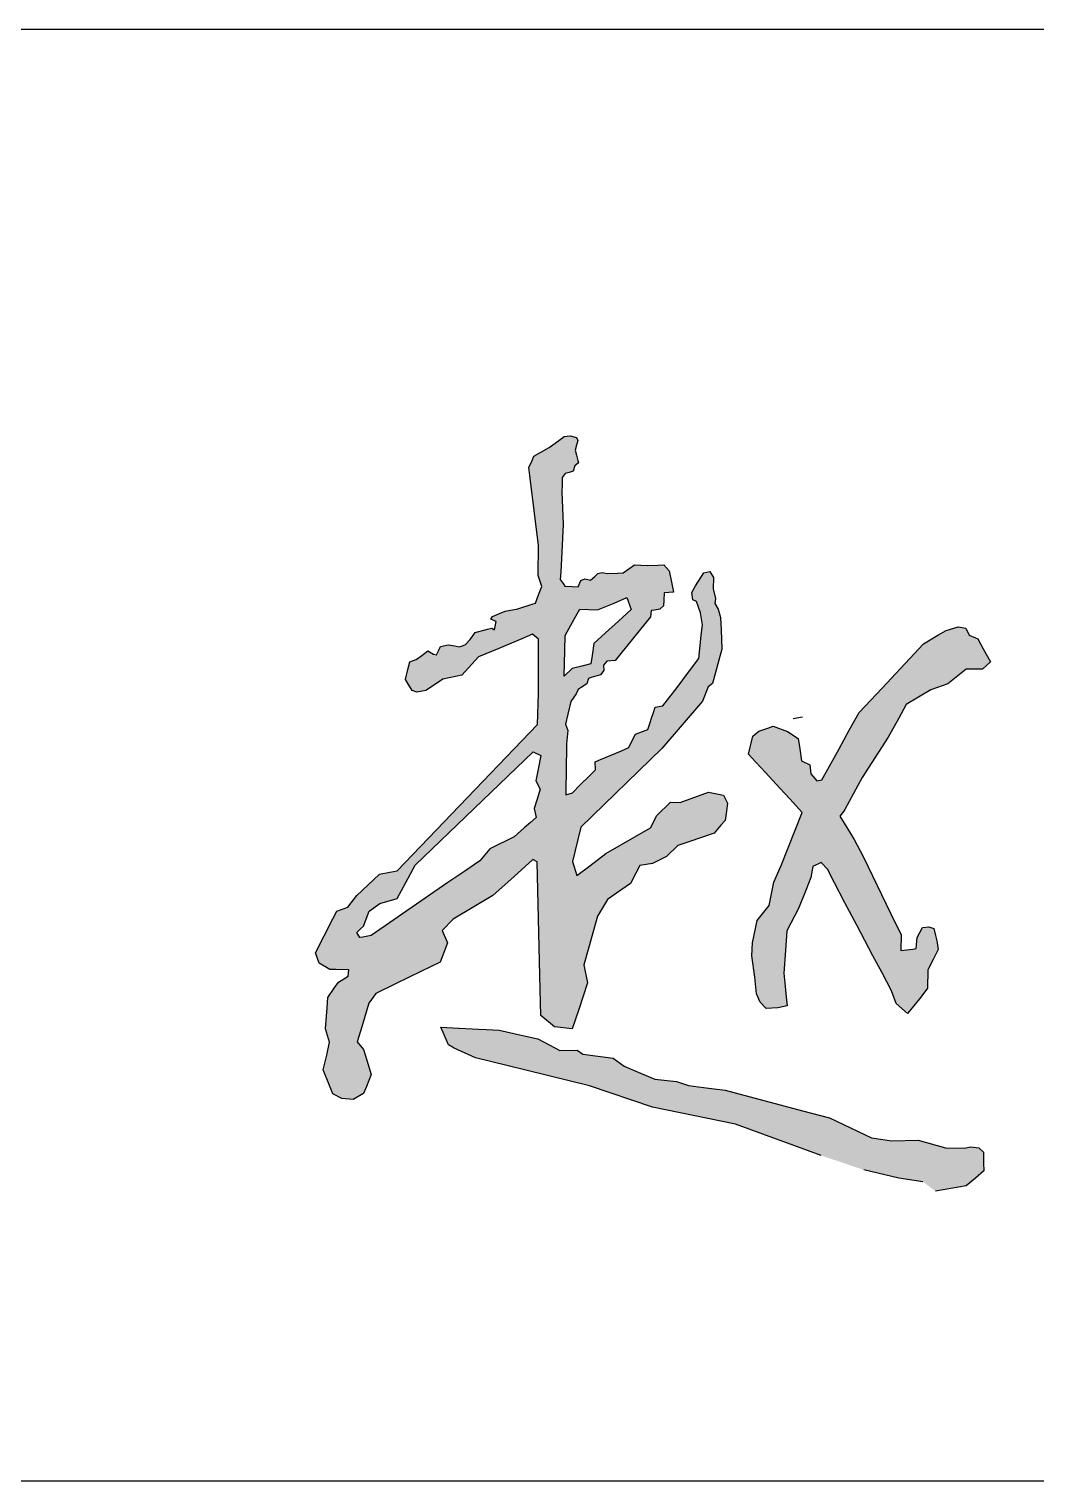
# Model space of a CAD drawing. Header units: inches. Extents: x -1293886 to -986005, y -15154 to 203628.
# Drawn here: x -1069915 to -1069360, y 76637 to 77437 of the extents above; entities that cross this region are included whole.
import ezdxf

# ---------------------------------------------------------------- set-up
doc = ezdxf.new("R2010")
doc.units = ezdxf.units.IN
doc.header["$LTSCALE"] = 100
doc.header["$MEASUREMENT"] = 0
doc.layers.get('0').update_dxf_attribs({"color": 252})
doc.layers.add('TK', color=142, linetype='Continuous')

# ---------------------------------------------------------------- blocks, each defined once
blk = doc.blocks.new('A$C05385F37')
at = {"layer": 'TK'}
for p, q in [((-8000, -29000), (-1000, -29000)), ((-8000, -29800), (-1000, -29800))]:
    blk.add_line(p, q, dxfattribs=at)

msp = doc.modelspace()

# ---------------------------------------------------------------- hatches: boundary and pattern name
h = msp.add_hatch(color=1)
h.dxf.hatch_style = 1
h.paths.add_polyline_path([(-1069226.81, 76839.87), (-1069227.05, 76844.43), (-1069222.34, 76847.89), (-1069216.79, 76848.58), (-1069214.85, 76847.34), (-1069214.98, 76841.52), (-1069215.15, 76834.61), (-1069213.87, 76827.24), (-1069212.71, 76820.52), (-1069213.46, 76813.93), (-1069214.15, 76807.83), (-1069216.37, 76805.34), (-1069217.76, 76810.6), (-1069220.81, 76814.76), (-1069223.75, 76818.76), (-1069224.69, 76825.3), (-1069225.88, 76833.47)], flags=16)
h.paths.add_polyline_path([(-1069263.95, 76867.6), (-1069266.94, 76870.9), (-1069260.65, 76879.71), (-1069254.2, 76885.05), (-1069248.85, 76886.62), (-1069245.23, 76880.81), (-1069243.03, 76871.69), (-1069246.02, 76868.38), (-1069252.62, 76865.55), (-1069259.08, 76864.3)], flags=16)
h.paths.add_polyline_path([(-1069159.59, 76975.39), (-1069155.55, 76983.18), (-1069147.51, 76994.66), (-1069143.61, 77007.74), (-1069135.57, 77017.61), (-1069127.53, 77039.41), (-1069120.21, 77059.28), (-1069121.1, 77067.41), (-1069122.21, 77077.51), (-1069123.18, 77086.25), (-1069118.81, 77093.34), (-1069112.15, 77097.48), (-1069101.81, 77095.64), (-1069096.76, 77091.51), (-1069093.32, 77085.54), (-1069095.38, 77076.59), (-1069099.75, 77072.69), (-1069098.6, 77065.8), (-1069102.27, 77055.48), (-1069105.36, 77046.79), (-1069108.7, 77036.66), (-1069144.94, 76959.42), (-1069153.21, 76957.1), (-1069156.47, 76958.52), (-1069160.01, 76960.05), (-1069160.73, 76965.04), (-1069161.17, 76968.08), (-1069161.59, 76970.99)])
h.paths.add_polyline_path([(-1069240.88, 76904.69), (-1069240.09, 76902.44), (-1069238.37, 76897.57), (-1069237.03, 76893.77), (-1069231.48, 76885.1), (-1069231.88, 76879.54), (-1069229.62, 76875.04), (-1069228.64, 76873.08), (-1069223.53, 76872.92), (-1069221.03, 76872.84), (-1069219.95, 76875.44), (-1069220.48, 76877.82), (-1069221.25, 76881.25), (-1069223.27, 76884.57), (-1069226.14, 76894.3), (-1069225.08, 76901.23), (-1069224.42, 76905.51), (-1069222.41, 76909.75), (-1069220.94, 76912.85), (-1069224.81, 76916.68), (-1069236.27, 76915.34), (-1069242.64, 76914.6), (-1069248.9, 76913.88), (-1069251.22, 76908.66), (-1069245.39, 76908.27), (-1069242.67, 76908.08)], flags=16)
h.paths.add_polyline_path([(-1069275.63, 77025.53), (-1069273.13, 77023.66), (-1069265.98, 77025.83), (-1069258.82, 77023.44), (-1069256.22, 77018.25), (-1069257.96, 77010.02), (-1069259.63, 77002.11), (-1069262.94, 76997.46), (-1069262.73, 76991.83), (-1069262.56, 76987.51), (-1069262.47, 76985.08), (-1069251.46, 76999.19), (-1069244.31, 77000.49), (-1069239.54, 77002.01), (-1069233.69, 77010.67), (-1069224.81, 77017.81), (-1069220.69, 77031.89), (-1069214.84, 77042.07), (-1069205.96, 77046.83), (-1069198.37, 77045.1), (-1069193.17, 77040.33), (-1069195.55, 77032.97), (-1069198.59, 77024.74), (-1069201.59, 77016.59), (-1069215.71, 76998.76), (-1069237.63, 76976.19), (-1069236.68, 76973.32), (-1069185.1, 76988.98), (-1069180.71, 76986.88), (-1069178.42, 76982.87), (-1069176.21, 76979), (-1069181.09, 76974.66), (-1069186.21, 76970.11), (-1069255.68, 76925.07), (-1069253.56, 76922.32), (-1069248.27, 76921.68), (-1069244.45, 76921.22), (-1069241.7, 76928.66), (-1069234.71, 76929.51), (-1069226.21, 76930.54), (-1069220.81, 76931.2), (-1069217.35, 76928.88), (-1069212.57, 76925.67), (-1069207.82, 76924.64), (-1069204.18, 76923.85), (-1069200.83, 76928.24), (-1069198.85, 76930.84), (-1069196.59, 76932.9), (-1069189.12, 76939.73), (-1069181.13, 76943.27), (-1069176.59, 76945.28), (-1069172.24, 76945.38), (-1069169.91, 76942), (-1069170.97, 76933.32), (-1069171.49, 76929.02), (-1069171.96, 76925.22), (-1069183.62, 76922.03), (-1069188.68, 76920.65), (-1069191.6, 76916.64), (-1069192.72, 76915.1), (-1069195.91, 76910.7), (-1069200.29, 76909.83), (-1069204.99, 76906.31), (-1069204.28, 76898.1), (-1069199.12, 76876.98), (-1069193.95, 76874.16), (-1069189.99, 76872), (-1069182.44, 76870.88), (-1069173.84, 76870.56), (-1069166.36, 76873.06), (-1069157.96, 76875.86), (-1069152.11, 76877.82), (-1069150.75, 76882.01), (-1069150.75, 76890.03), (-1069150.75, 76895.31), (-1069147.77, 76898.06), (-1069137.9, 76897.83), (-1069129.18, 76897.63), (-1069124.82, 76897.83), (-1069121.37, 76894.85), (-1069115.41, 76893.7), (-1069112.88, 76898.52), (-1069111.34, 76901.46), (-1069103.01, 76902.65), (-1069099.8, 76899.67), (-1069102.33, 76895.08), (-1069104.42, 76891.27), (-1069105.95, 76888.5), (-1069103.24, 76886.13), (-1069100.88, 76885.23), (-1069094.86, 76895.25), (-1069065.07, 76932.15), (-1069064.71, 76936.78), (-1069066.85, 76939.81), (-1069067.51, 76940.74), (-1069072.03, 76938.57), (-1069134.59, 76908.49), (-1069141.76, 76909.87), (-1069142.48, 76914.15), (-1069144.8, 76916.29), (-1069144.98, 76920.74), (-1069142.83, 76926.45), (-1069140.99, 76931.37), (-1069136.41, 76936.25), (-1069123.65, 76949.46), (-1069077.54, 76973.71), (-1069073.91, 76975.62), (-1069072.21, 76989.86), (-1069076.46, 76997.12), (-1069079.77, 77002.78), (-1069083.72, 77026.06), (-1069082.51, 77029.85), (-1069080.65, 77035.68), (-1069086.13, 77039.15), (-1069090.96, 77039.15), (-1069092.85, 77042.6), (-1069086.39, 77049.06), (-1069085.43, 77057.46), (-1069081.23, 77069.3), (-1069072.44, 77071.4), (-1069066.9, 77066.63), (-1069061.77, 77062.22), (-1069067.09, 77027.29), (-1069065.18, 77017.74), (-1069062.88, 77006.29), (-1069061.16, 76998.65), (-1069059.27, 76990.24), (-1069050.84, 76991.2), (-1069043.01, 76998.27), (-1069017.7, 77016.08), (-1069009.29, 77015.36), (-1069005.68, 77011.51), (-1069004.72, 77002.15), (-1069004.32, 76998.23), (-1069014.09, 76993.98), (-1069015.29, 76985.82), (-1069049.9, 76968.55), (-1069063.12, 76968.99), (-1069069.2, 76969.2), (-1069076.48, 76965.43), (-1069118.47, 76937.83), (-1069119.5, 76931.36), (-1069115.75, 76932.14), (-1069052.59, 76960.72), (-1069046.9, 76959.04), (-1069042.88, 76955.81), (-1069042.5, 76951.93), (-1069041.33, 76946.49), (-1069042.24, 76941.58), (-1069084.08, 76879.98), (-1069082.57, 76877.77), (-1069080.89, 76875.3), (-1069003.41, 76851.6), (-1068980, 76844.44), (-1068967.32, 76843.66), (-1068954.58, 76842.88), (-1068933.96, 76835.27), (-1068869.1, 76823.87), (-1068862.41, 76822.69), (-1068858.29, 76819.07), (-1068855.95, 76817), (-1068847.89, 76819.47), (-1068841.35, 76821.47), (-1068835.48, 76819.27), (-1068831.28, 76815.07), (-1068823.83, 76808.05), (-1068823.58, 76802.52), (-1068823.43, 76799.34), (-1068828.61, 76794.47), (-1068836.41, 76790.95), (-1068845.72, 76794.47), (-1068853.22, 76797.31), (-1068870.73, 76803.93), (-1068883.47, 76804.03), (-1068895.8, 76807.55), (-1068905.21, 76810.24), (-1068917.44, 76813.73), (-1068924.98, 76815.88), (-1068933.89, 76818.43), (-1068970.79, 76824.65), (-1068995.45, 76832.7), (-1069055.34, 76848.79), (-1069100.14, 76863.63), (-1069108.44, 76858.35), (-1069129.33, 76834.21), (-1069136.14, 76826.33), (-1069142.51, 76818.97), (-1069148.94, 76811.54), (-1069154.77, 76804.79), (-1069160.53, 76807.3), (-1069165.99, 76809.67), (-1069167.32, 76814.84), (-1069168.81, 76820.58), (-1069170.31, 76826.37), (-1069171.77, 76832.04), (-1069172.36, 76837.22), (-1069168.33, 76840.49), (-1069161.28, 76841.25), (-1069160.78, 76836.22), (-1069160.18, 76830.19), (-1069159.61, 76824.47), (-1069153.23, 76825.41), (-1069145.93, 76829.18), (-1069144.42, 76836.47), (-1069137.88, 76842.76), (-1069126.63, 76853.57), (-1069117.75, 76868.41), (-1069119.51, 76875.2), (-1069123.29, 76876.46), (-1069129.17, 76878.42), (-1069134.61, 76875.45), (-1069143.67, 76870.5), (-1069159.73, 76857.87), (-1069174.37, 76855.7), (-1069183.73, 76854.31), (-1069191.38, 76855.3), (-1069196.01, 76855.91), (-1069198.68, 76856.25), (-1069198.7, 76850.16), (-1069198.74, 76839.48), (-1069199.49, 76793.63), (-1069200.23, 76785.31), (-1069205.24, 76782.14), (-1069209.52, 76778.6), (-1069219.05, 76777.25), (-1069227.48, 76798.19), (-1069229.94, 76811.86), (-1069234.4, 76826.15), (-1069238.7, 76834.9), (-1069248.08, 76831.83), (-1069258.07, 76826.3), (-1069294.98, 76801.55), (-1069302.76, 76800.09), (-1069313.94, 76798), (-1069320.04, 76796.85), (-1069319.54, 76805.44), (-1069320.03, 76817.83), (-1069315.17, 76826.09), (-1069305.2, 76826.33), (-1069300.58, 76826.45), (-1069299.12, 76820.99), (-1069294.25, 76819.29), (-1069287.69, 76825.12), (-1069241.49, 76853.31), (-1069242.46, 76856.71), (-1069248.54, 76855.25), (-1069274.07, 76846.26), (-1069281.85, 76848.2), (-1069286.23, 76852.82), (-1069288.48, 76855.2), (-1069288.66, 76859.63), (-1069285.74, 76862.79), (-1069284.68, 76878.11), (-1069280.47, 76880.51), (-1069275.96, 76884.27), (-1069271.9, 76889.82), (-1069269.5, 76899.13), (-1069251.22, 76908.66), (-1069260.79, 76908.15), (-1069273.14, 76907.49), (-1069275.59, 76907.36), (-1069281.05, 76902.03), (-1069292.51, 76890.81), (-1069300.77, 76888.97), (-1069312.76, 76877.79), (-1069333.82, 76864.74), (-1069336.98, 76862.78), (-1069339.68, 76868.73), (-1069343.97, 76878.14), (-1069338.62, 76882.85), (-1069336.57, 76884.65), (-1069326.36, 76888.18), (-1069221.34, 76961.69), (-1069331.4, 76920.79), (-1069337.28, 76923.6), (-1069339.39, 76928.77), (-1069338.22, 76933.47), (-1069334.22, 76936.75), (-1069328.74, 76941.26), (-1069313.07, 76948.73), (-1069270.78, 76965.87), (-1069269.6, 76969.63), (-1069275.48, 76969.16), (-1069278.73, 76968.9), (-1069282.14, 76976.31), (-1069286.91, 76986.7), (-1069285.85, 77003.24), (-1069285.16, 77014), (-1069284.69, 77021.43), (-1069283.53, 77025.53)])
h.paths.add_polyline_path([(-1069321.06, 77055.85), (-1069313.99, 77062.56), (-1069294.41, 77070.7), (-1069276.09, 77073.49), (-1069261.98, 77077.58), (-1069230.82, 77077.56), (-1069209.2, 77081.12), (-1069197.81, 77082.99), (-1069185.54, 77077.56), (-1069185.03, 77071.2), (-1069187.83, 77063.83), (-1069190.18, 77057.65), (-1069211.74, 77056.21), (-1069223.49, 77055.42), (-1069235.9, 77057.99), (-1069247.86, 77056.21), (-1069263, 77053.95), (-1069280.26, 77047.84), (-1069302.55, 77045.28), (-1069315.01, 77046.55), (-1069318.32, 77051.63)])
h.paths.add_polyline_path([(-1069222.67, 77162.81), (-1069219.53, 77168.11), (-1069219.48, 77168.11), (-1069203.56, 77169.25), (-1069189.62, 77146.18), (-1069189.03, 77132.1), (-1069188.83, 77127.26), (-1069190.5, 77125.35), (-1069191.53, 77120.37), (-1069193.58, 77112.74), (-1069199.01, 77108.64), (-1069205.17, 77099.7), (-1069221.16, 77088.7), (-1069235.25, 77084.45), (-1069261.98, 77077.58), (-1069268.22, 77078.59), (-1069269.67, 77082.36), (-1069265.17, 77083.09), (-1069257.9, 77084.26), (-1069249.36, 77090.77), (-1069244.18, 77094.72), (-1069232.97, 77098.74), (-1069226.3, 77104.39), (-1069218.47, 77113.38), (-1069212.26, 77120.51), (-1069211.22, 77133.24), (-1069212.96, 77137.44), (-1069219.63, 77142.95), (-1069224.21, 77146.74), (-1069226.45, 77152.95), (-1069225.43, 77158.17)])
h.paths.add_polyline_path([(-1069687.96, 76887.16), (-1069681.35, 76886.8), (-1069667.31, 76886.12), (-1069662.75, 76885.9), (-1069655.9, 76885.56), (-1069643.65, 76882.8), (-1069634.53, 76880.74), (-1069627.84, 76877.26), (-1069622.33, 76874.38), (-1069612.86, 76874.54), (-1069609.68, 76872.3), (-1069592.93, 76870.06), (-1069586.97, 76865.65), (-1069577.95, 76861.86), (-1069570.03, 76858.54), (-1069558.07, 76857.29), (-1069551.53, 76855.07), (-1069543.29, 76854.02), (-1069537.37, 76853.27), (-1069531.34, 76852.5), (-1069498.93, 76843.89), (-1069488.67, 76841.17), (-1069473.81, 76837.22), (-1069450.71, 76826.17), (-1069439.47, 76824.64), (-1069425.02, 76824.9), (-1069409.81, 76820.68), (-1069399.58, 76820.55), (-1069395.88, 76821.32), (-1069391.53, 76820.68), (-1069388.97, 76818.25), (-1069388.85, 76812.38), (-1069388.75, 76807.93), (-1069393.32, 76804.07), (-1069398.44, 76799.75), (-1069415.43, 76796.79), (-1069422.34, 76802.03), (-1069435.63, 76804.07), (-1069454.93, 76808.54), (-1069478.32, 76816.46), (-1069525.54, 76833.75), (-1069571.41, 76843.15), (-1069606.04, 76854.84), (-1069651.68, 76866.07), (-1069668.86, 76870.3), (-1069680.65, 76875.6), (-1069683.79, 76877.53), (-1069686.71, 76884.27)])
h.paths.add_polyline_path([(-1069507.74, 77051.99), (-1069504.83, 77053.04), (-1069496.99, 77050.14), (-1069491, 77046.3), (-1069490.14, 77040.52), (-1069489.18, 77034.02), (-1069484.58, 77031.75), (-1069484.15, 77026.83), (-1069480.72, 77022.98), (-1069477.94, 77023.41), (-1069475.59, 77027.69), (-1069468.49, 77040.58), (-1069462.88, 77050.78), (-1069457.5, 77060.55), (-1069444.77, 77073.88), (-1069422, 77098.37), (-1069414.06, 77103.13), (-1069409.57, 77105.82), (-1069402.82, 77107.75), (-1069398.72, 77106.96), (-1069396.74, 77103.13), (-1069392.11, 77101.14), (-1069389.07, 77095.73), (-1069385.02, 77088.52), (-1069389.46, 77084.49), (-1069398.46, 77084.36), (-1069408.64, 77076.43), (-1069418.03, 77073), (-1069431.58, 77064.92), (-1069435.5, 77057.47), (-1069441.42, 77046.93), (-1069455.82, 77024.77), (-1069465.31, 77007.04), (-1069465.97, 77006.2), (-1069468.09, 77003.49), (-1069464.22, 76997.26), (-1069460.13, 76990.66), (-1069455.23, 76981.18), (-1069439.93, 76949.54), (-1069434.37, 76938.03), (-1069434.49, 76929.35), (-1069427.91, 76930.21), (-1069426.01, 76930.46), (-1069425.55, 76936.6), (-1069422.57, 76942.06), (-1069419.09, 76942.43), (-1069416.3, 76941.5), (-1069415.37, 76937.78), (-1069414.59, 76934.67), (-1069413.87, 76929.95), (-1069416.67, 76924.49), (-1069419.61, 76918.76), (-1069419.76, 76908.67), (-1069423.4, 76903.77), (-1069426.62, 76899.85), (-1069430.89, 76894.65), (-1069437.12, 76900.13), (-1069439.64, 76907.27), (-1069444.83, 76917.07), (-1069449.84, 76926.55), (-1069458.71, 76943.33), (-1069465.27, 76955.72), (-1069471.1, 76966.74), (-1069474.94, 76974.32), (-1069478.44, 76977.96), (-1069483.06, 76975.72), (-1069484.04, 76969.56), (-1069486.71, 76962.98), (-1069490.95, 76952.5), (-1069497.35, 76940.17), (-1069498.05, 76929.39), (-1069498.89, 76916.93), (-1069498.19, 76909.65), (-1069497.64, 76903.96), (-1069497.16, 76898.88), (-1069502.25, 76897.89), (-1069508.7, 76897.47), (-1069511.92, 76900.97), (-1069514.02, 76905.59), (-1069514.86, 76914.69), (-1069516.68, 76926.45), (-1069516.26, 76933.73), (-1069513.6, 76945.9), (-1069507.02, 76954.3), (-1069504.49, 76967.04), (-1069500.43, 76976.28), (-1069488.78, 77005.4), (-1069495.69, 77012.9), (-1069501.13, 77018.8), (-1069509.07, 77027.42), (-1069514.51, 77033.32), (-1069518.47, 77037.62), (-1069516.04, 77047.45), (-1069512.68, 77050.22)])
h.paths.add_polyline_path([(-1069732.32, 76941.44), (-1069730.6, 76942.8), (-1069727.53, 76951.17), (-1069721.61, 76955.25), (-1069712, 76958.11), (-1069707.3, 76966.9), (-1069702.21, 76976.41), (-1069637.17, 77038.93), (-1069632.8, 77036.87), (-1069634.34, 77029.42), (-1069635.68, 77022.97), (-1069633.31, 77018.38), (-1069635.11, 77012.21), (-1069636.47, 77007.58), (-1069635.43, 77002.76), (-1069638.59, 76999.99), (-1069642.05, 76996.94), (-1069647.54, 76992.11), (-1069660.94, 76985.47), (-1069666.42, 76978.84), (-1069674.8, 76973.19), (-1069684.2, 76966.84), (-1069726.33, 76937.61), (-1069730.94, 76936.84), (-1069732.63, 76936.56), (-1069734.31, 76939.3)], flags=16)
h.paths.add_polyline_path([(-1069615.62, 77084.81), (-1069619.95, 77080.51), (-1069619.66, 77094.66), (-1069619.49, 77102.97), (-1069614.35, 77112.34), (-1069611.48, 77117.58), (-1069601.67, 77117.05), (-1069592.53, 77120.89), (-1069585.48, 77123.84), (-1069583.09, 77117.35), (-1069590.17, 77110.86), (-1069597.17, 77104.45), (-1069603.62, 77098.54), (-1069604.62, 77092), (-1069605.34, 77087.29), (-1069610.22, 77086.11)], flags=16)
h.paths.add_polyline_path([(-1069637.71, 77199.39), (-1069636.7, 77201.82), (-1069628.35, 77206.59), (-1069623.03, 77210.4), (-1069620, 77212.58), (-1069616.77, 77213.07), (-1069613.28, 77212.04), (-1069612.46, 77210.4), (-1069613.18, 77207.94), (-1069613.99, 77205.14), (-1069613.28, 77202.4), (-1069612.49, 77199.36), (-1069612.14, 77198.04), (-1069614.1, 77196.55), (-1069615.13, 77193.47), (-1069617.28, 77192.86), (-1069619.47, 77192.24), (-1069621.18, 77189.99), (-1069621.08, 77185.88), (-1069621.39, 77182.09), (-1069620.6, 77164.1), (-1069621.56, 77145.15), (-1069621.92, 77138.12), (-1069622.14, 77133.87), (-1069620.66, 77131.58), (-1069619.7, 77130.11), (-1069615.68, 77129.96), (-1069612.36, 77129.83), (-1069610.88, 77133.3), (-1069608.71, 77134.21), (-1069605.45, 77133.39), (-1069603.19, 77135.47), (-1069601.45, 77137.07), (-1069599.12, 77137.73), (-1069596.31, 77137.1), (-1069590.7, 77137.37), (-1069587.49, 77137.53), (-1069581.29, 77141.89), (-1069574.23, 77141.53), (-1069568.43, 77141.8), (-1069565.08, 77141.96), (-1069562.23, 77138.62), (-1069560.95, 77132.33), (-1069559.83, 77126.86), (-1069564.97, 77126.49), (-1069565.18, 77122.41), (-1069565.34, 77119.33), (-1069567.36, 77117.49), (-1069570.31, 77117), (-1069572.07, 77116.71), (-1069572.42, 77113.27), (-1069591.93, 77089.13), (-1069596.45, 77088.83), (-1069598.35, 77086.67), (-1069598.18, 77083.73), (-1069599.99, 77081.31), (-1069605.1, 77079.76), (-1069606.63, 77079.29), (-1069607.52, 77076.39), (-1069610.72, 77074.31), (-1069612.35, 77073.26), (-1069613.4, 77070.86), (-1069616.35, 77066.66), (-1069617.94, 77059.71), (-1069619.2, 77054.19), (-1069618.06, 77050.7), (-1069618.42, 77047.04), (-1069618.79, 77043.36), (-1069618.94, 77027.84), (-1069619.03, 77018.79), (-1069619.06, 77015.27), (-1069615.41, 77016.35), (-1069611.12, 77020.64), (-1069606.13, 77025.62), (-1069602.84, 77028.91), (-1069602.99, 77033.36), (-1069600.08, 77034.58), (-1069596.84, 77035.95), (-1069588.37, 77039.51), (-1069584.33, 77041.21), (-1069582.29, 77045.47), (-1069580.75, 77048.67), (-1069576.92, 77050.06), (-1069573.84, 77051.19), (-1069572.62, 77054.97), (-1069571.85, 77057.37), (-1069570.83, 77060.56), (-1069569.87, 77063.54), (-1069565.57, 77064.32), (-1069561.73, 77069.22), (-1069558.33, 77073.58), (-1069550.38, 77084.22), (-1069545.89, 77090.23), (-1069545.11, 77097.42), (-1069544.5, 77103.1), (-1069543.88, 77108.85), (-1069544.86, 77115.53), (-1069547.1, 77121.79), (-1069549.09, 77122.62), (-1069549.75, 77126.74), (-1069547.68, 77130.29), (-1069543.06, 77137.48), (-1069539.75, 77138.3), (-1069537.69, 77135), (-1069537.85, 77128.64), (-1069536.7, 77123.44), (-1069537.03, 77120.55), (-1069535.13, 77117.58), (-1069533.8, 77112.96), (-1069533.56, 77106.19), (-1069533.16, 77095.38), (-1069538.26, 77076.61), (-1069540.71, 77074.75), (-1069543.74, 77066.72), (-1069566.12, 77040.78), (-1069610.89, 76997.45), (-1069612.53, 76990.65), (-1069615.48, 76978.43), (-1069613, 76970.74), (-1069605.97, 76976.13), (-1069597.15, 76982.88), (-1069581.12, 76992.06), (-1069572.49, 76997), (-1069568.93, 77003.77), (-1069561.39, 77011.16), (-1069556.09, 77011.05), (-1069540.54, 77016.69), (-1069532.14, 77015.08), (-1069530.06, 77010.59), (-1069530.64, 77006.21), (-1069531.33, 77000.99), (-1069533.63, 76998.39), (-1069537.43, 76994.1), (-1069551.34, 76989.35), (-1069557.34, 76987.3), (-1069563.6, 76981.18), (-1069571.36, 76977.31), (-1069578.31, 76976.28), (-1069580.56, 76972), (-1069583.56, 76966.28), (-1069591.18, 76960.97), (-1069596.16, 76957.5), (-1069601.6, 76948.31), (-1069606.44, 76931.19), (-1069609.15, 76921.59), (-1069607.09, 76911.59), (-1069612, 76896.89), (-1069615.56, 76886.21), (-1069625.4, 76887.42), (-1069632.92, 76893.62), (-1069633.24, 76907.99), (-1069634.84, 76978.2), (-1069637.33, 76979.59), (-1069647.61, 76970.28), (-1069659.33, 76959.66), (-1069681.17, 76946.69), (-1069687.27, 76940.4), (-1069684.33, 76933.61), (-1069688.4, 76922.98), (-1069699.05, 76917.77), (-1069712.53, 76911.18), (-1069723.81, 76905.66), (-1069727.59, 76900.34), (-1069731.56, 76887.32), (-1069734.09, 76879.04), (-1069730.58, 76874.89), (-1069728.8, 76868.97), (-1069726.43, 76861.08), (-1069729, 76854.57), (-1069730.54, 76850.64), (-1069736.3, 76847.27), (-1069742.62, 76847.86), (-1069747.56, 76850.42), (-1069749.73, 76855.95), (-1069752.77, 76863.69), (-1069750.91, 76871.73), (-1069749.27, 76878.83), (-1069751.5, 76886.33), (-1069750.71, 76897.77), (-1069750.31, 76903.57), (-1069746.77, 76908.62), (-1069744.43, 76911.94), (-1069739.07, 76915.33), (-1069738.67, 76918.68), (-1069745.78, 76918.88), (-1069749.18, 76918.97), (-1069755.06, 76922.43), (-1069757.03, 76928.15), (-1069747.56, 76946.89), (-1069745.4, 76951.15), (-1069739.26, 76953.21), (-1069734.33, 76959.72), (-1069725.05, 76968.4), (-1069721.75, 76971.49), (-1069716.17, 76972.54), (-1069712.15, 76973.3), (-1069634.81, 77054), (-1069634.18, 77071.16), (-1069634.13, 77089.81), (-1069634.11, 77100.92), (-1069637.53, 77103.69), (-1069643.39, 77101.22), (-1069656.05, 77095.9), (-1069667.21, 77091.2), (-1069676.43, 77081.17), (-1069686.96, 77078.84), (-1069690.36, 77076.61), (-1069696.23, 77072.76), (-1069701.31, 77071.72), (-1069703.76, 77072.68), (-1069705.25, 77075.12), (-1069707.43, 77078.72), (-1069706.1, 77084.26), (-1069705.07, 77088.51), (-1069701.52, 77089.68), (-1069698.55, 77091.91), (-1069695.16, 77094.45), (-1069691.96, 77092.76), (-1069690.36, 77092.34), (-1069689.3, 77094.46), (-1069688.11, 77096.84), (-1069683.88, 77097.86), (-1069680.37, 77097.22), (-1069677.88, 77096.77), (-1069676.01, 77097.22), (-1069674.31, 77097.97), (-1069671.86, 77100.73), (-1069670.37, 77102.75), (-1069669.03, 77104.57), (-1069662.19, 77106.47), (-1069659.93, 77107.09), (-1069658.47, 77106.04), (-1069657.51, 77110.72), (-1069660.38, 77111.99), (-1069659.53, 77113.37), (-1069655.7, 77115.07), (-1069652.59, 77116.45), (-1069645.49, 77117.62), (-1069637.1, 77120.39), (-1069635.75, 77120.83), (-1069634.1, 77125.39), (-1069632.42, 77130.01), (-1069634.27, 77135.98), (-1069634.1, 77152.62), (-1069638.89, 77191.09), (-1069639.44, 77195.48)])
edge = h.paths.add_edge_path(flags=17)
edge.add_line((-1069681.35, 76886.8), (-1069678.17, 76886.65))

# ---------------------------------------------------------------- linework, layer by layer
at = {"color": 1}
for p, q in [((-1069628.35, 77206.59), (-1069623.03, 77210.4)), ((-1069623.03, 77210.4), (-1069620, 77212.58)), ((-1069620, 77212.58), (-1069616.77, 77213.07)), ((-1069616.77, 77213.07), (-1069613.28, 77212.04)), ((-1069613.28, 77212.04), (-1069612.46, 77210.4)), ((-1069612.46, 77210.4), (-1069613.18, 77207.94)), ((-1069637.71, 77199.39), (-1069636.7, 77201.82)), ((-1069636.7, 77201.82), (-1069628.35, 77206.59)), ((-1069613.18, 77207.94), (-1069613.99, 77205.14)), ((-1069613.99, 77205.14), (-1069613.28, 77202.4)), ((-1069613.28, 77202.4), (-1069612.49, 77199.36)), ((-1069639.44, 77195.48), (-1069637.71, 77199.39)), ((-1069638.89, 77191.09), (-1069639.44, 77195.48)), ((-1069619.47, 77192.24), (-1069621.18, 77189.99)), ((-1069617.28, 77192.86), (-1069619.47, 77192.24)), ((-1069615.13, 77193.47), (-1069617.28, 77192.86)), ((-1069614.1, 77196.55), (-1069615.13, 77193.47)), ((-1069612.14, 77198.04), (-1069614.1, 77196.55)), ((-1069612.49, 77199.36), (-1069612.14, 77198.04)), ((-1069634.1, 77152.62), (-1069638.89, 77191.09)), ((-1069621.08, 77185.88), (-1069621.39, 77182.09)), ((-1069621.18, 77189.99), (-1069621.08, 77185.88)), ((-1069621.39, 77182.09), (-1069620.6, 77164.1)), ((-1069620.6, 77164.1), (-1069621.56, 77145.15)), ((-1069634.27, 77135.98), (-1069634.1, 77152.62)), ((-1069621.56, 77145.15), (-1069621.92, 77138.12)), ((-1069621.92, 77138.12), (-1069622.14, 77133.87)), ((-1069603.19, 77135.47), (-1069601.45, 77137.07)), ((-1069601.45, 77137.07), (-1069599.12, 77137.73)), ((-1069599.12, 77137.73), (-1069596.31, 77137.1)), ((-1069596.31, 77137.1), (-1069590.7, 77137.37)), ((-1069590.7, 77137.37), (-1069587.49, 77137.53)), ((-1069587.49, 77137.53), (-1069581.29, 77141.89)), ((-1069581.29, 77141.89), (-1069574.23, 77141.53)), ((-1069574.23, 77141.53), (-1069568.43, 77141.8)), ((-1069568.43, 77141.8), (-1069565.08, 77141.96)), ((-1069565.08, 77141.96), (-1069562.23, 77138.62)), ((-1069562.23, 77138.62), (-1069560.95, 77132.33)), ((-1069547.68, 77130.29), (-1069543.06, 77137.48)), ((-1069543.06, 77137.48), (-1069539.75, 77138.3)), ((-1069539.75, 77138.3), (-1069537.69, 77135)), ((-1069632.42, 77130.01), (-1069634.27, 77135.98)), ((-1069634.1, 77125.39), (-1069632.42, 77130.01)), ((-1069622.14, 77133.87), (-1069620.66, 77131.58)), ((-1069620.66, 77131.58), (-1069619.7, 77130.11)), ((-1069619.7, 77130.11), (-1069615.68, 77129.96)), ((-1069615.68, 77129.96), (-1069612.36, 77129.83)), ((-1069612.36, 77129.83), (-1069610.88, 77133.3)), ((-1069610.88, 77133.3), (-1069608.71, 77134.21)), ((-1069608.71, 77134.21), (-1069605.45, 77133.39)), ((-1069605.45, 77133.39), (-1069603.19, 77135.47)), ((-1069560.95, 77132.33), (-1069559.83, 77126.86)), ((-1069549.75, 77126.74), (-1069547.68, 77130.29)), ((-1069537.69, 77135), (-1069537.85, 77128.64)), ((-1069537.85, 77128.64), (-1069536.7, 77123.44)), ((-1069645.49, 77117.62), (-1069637.1, 77120.39)), ((-1069637.1, 77120.39), (-1069635.75, 77120.83)), ((-1069635.75, 77120.83), (-1069634.1, 77125.39)), ((-1069601.67, 77117.05), (-1069592.53, 77120.89)), ((-1069592.53, 77120.89), (-1069585.48, 77123.84)), ((-1069585.48, 77123.84), (-1069583.09, 77117.35)), ((-1069565.18, 77122.41), (-1069565.34, 77119.33)), ((-1069564.97, 77126.49), (-1069565.18, 77122.41)), ((-1069559.83, 77126.86), (-1069564.97, 77126.49)), ((-1069549.09, 77122.62), (-1069549.75, 77126.74)), ((-1069547.1, 77121.79), (-1069549.09, 77122.62)), ((-1069544.86, 77115.53), (-1069547.1, 77121.79)), ((-1069536.7, 77123.44), (-1069537.03, 77120.55)), ((-1069537.03, 77120.55), (-1069535.13, 77117.58)), ((-1069660.38, 77111.99), (-1069659.53, 77113.37)), ((-1069659.53, 77113.37), (-1069655.7, 77115.07)), ((-1069655.7, 77115.07), (-1069652.59, 77116.45)), ((-1069652.59, 77116.45), (-1069645.49, 77117.62)), ((-1069619.49, 77102.97), (-1069614.35, 77112.34)), ((-1069614.35, 77112.34), (-1069611.48, 77117.58)), ((-1069611.48, 77117.58), (-1069601.67, 77117.05)), ((-1069572.42, 77113.27), (-1069591.93, 77089.13)), ((-1069583.09, 77117.35), (-1069590.17, 77110.86)), ((-1069572.07, 77116.71), (-1069572.42, 77113.27)), ((-1069570.31, 77117), (-1069572.07, 77116.71)), ((-1069567.36, 77117.49), (-1069570.31, 77117)), ((-1069565.34, 77119.33), (-1069567.36, 77117.49)), ((-1069543.88, 77108.85), (-1069544.86, 77115.53)), ((-1069535.13, 77117.58), (-1069533.8, 77112.96)), ((-1069533.8, 77112.96), (-1069533.56, 77106.19)), ((-1069670.37, 77102.75), (-1069669.03, 77104.57)), ((-1069669.03, 77104.57), (-1069662.19, 77106.47)), ((-1069662.19, 77106.47), (-1069659.93, 77107.09)), ((-1069657.51, 77110.72), (-1069660.38, 77111.99)), ((-1069659.93, 77107.09), (-1069658.47, 77106.04)), ((-1069658.47, 77106.04), (-1069657.51, 77110.72)), ((-1069658.47, 77106.04), (-1069658.47, 77106.04)), ((-1069597.17, 77104.45), (-1069603.62, 77098.54)), ((-1069590.17, 77110.86), (-1069597.17, 77104.45)), ((-1069544.5, 77103.1), (-1069543.88, 77108.85)), ((-1069533.56, 77106.19), (-1069533.16, 77095.38)), ((-1069414.06, 77103.13), (-1069409.57, 77105.82)), ((-1069409.57, 77105.82), (-1069402.82, 77107.75)), ((-1069402.82, 77107.75), (-1069398.72, 77106.96)), ((-1069398.72, 77106.96), (-1069396.74, 77103.13)), ((-1069689.3, 77094.46), (-1069688.11, 77096.84)), ((-1069688.11, 77096.84), (-1069683.88, 77097.86)), ((-1069683.88, 77097.86), (-1069680.37, 77097.22)), ((-1069680.37, 77097.22), (-1069677.88, 77096.77)), ((-1069677.88, 77096.77), (-1069676.01, 77097.22)), ((-1069676.01, 77097.22), (-1069674.31, 77097.97)), ((-1069674.31, 77097.97), (-1069671.86, 77100.73)), ((-1069674.31, 77097.97), (-1069674.31, 77097.97)), ((-1069671.86, 77100.73), (-1069670.37, 77102.75)), ((-1069643.39, 77101.22), (-1069656.05, 77095.9)), ((-1069637.53, 77103.69), (-1069643.39, 77101.22)), ((-1069634.11, 77100.92), (-1069637.53, 77103.69)), ((-1069634.13, 77089.81), (-1069634.11, 77100.92)), ((-1069619.66, 77094.66), (-1069619.49, 77102.97)), ((-1069603.62, 77098.54), (-1069604.62, 77092)), ((-1069545.89, 77090.23), (-1069545.11, 77097.42)), ((-1069545.11, 77097.42), (-1069544.5, 77103.1)), ((-1069444.77, 77073.88), (-1069422, 77098.37)), ((-1069422, 77098.37), (-1069414.06, 77103.13)), ((-1069396.74, 77103.13), (-1069392.11, 77101.14)), ((-1069392.11, 77101.14), (-1069389.07, 77095.73)), ((-1069706.1, 77084.26), (-1069705.07, 77088.51)), ((-1069705.07, 77088.51), (-1069701.52, 77089.68)), ((-1069701.52, 77089.68), (-1069698.55, 77091.91)), ((-1069698.55, 77091.91), (-1069695.16, 77094.45)), ((-1069695.16, 77094.45), (-1069691.96, 77092.76)), ((-1069691.96, 77092.76), (-1069690.36, 77092.34)), ((-1069690.36, 77092.34), (-1069689.3, 77094.46)), ((-1069667.21, 77091.2), (-1069676.43, 77081.17)), ((-1069656.05, 77095.9), (-1069667.21, 77091.2)), ((-1069634.18, 77071.16), (-1069634.13, 77089.81)), ((-1069619.95, 77080.51), (-1069619.66, 77094.66)), ((-1069604.62, 77092), (-1069605.34, 77087.29)), ((-1069596.45, 77088.83), (-1069598.35, 77086.67)), ((-1069591.93, 77089.13), (-1069596.45, 77088.83)), ((-1069550.38, 77084.22), (-1069545.89, 77090.23)), ((-1069533.16, 77095.38), (-1069538.26, 77076.61)), ((-1069385.02, 77088.52), (-1069389.46, 77084.49)), ((-1069389.07, 77095.73), (-1069385.02, 77088.52)), ((-1069707.43, 77078.72), (-1069706.1, 77084.26)), ((-1069676.43, 77081.17), (-1069686.96, 77078.84)), ((-1069615.62, 77084.81), (-1069619.95, 77080.51)), ((-1069610.22, 77086.11), (-1069615.62, 77084.81)), ((-1069605.34, 77087.29), (-1069610.22, 77086.11)), ((-1069599.99, 77081.31), (-1069605.1, 77079.76)), ((-1069598.18, 77083.73), (-1069599.99, 77081.31)), ((-1069598.35, 77086.67), (-1069598.18, 77083.73)), ((-1069558.33, 77073.58), (-1069550.38, 77084.22)), ((-1069398.46, 77084.36), (-1069408.64, 77076.43)), ((-1069389.46, 77084.49), (-1069398.46, 77084.36)), ((-1069705.25, 77075.12), (-1069707.43, 77078.72)), ((-1069703.76, 77072.68), (-1069705.25, 77075.12)), ((-1069701.31, 77071.72), (-1069703.76, 77072.68)), ((-1069696.23, 77072.76), (-1069701.31, 77071.72)), ((-1069690.36, 77076.61), (-1069696.23, 77072.76)), ((-1069686.96, 77078.84), (-1069690.36, 77076.61)), ((-1069612.35, 77073.26), (-1069613.4, 77070.86)), ((-1069610.72, 77074.31), (-1069612.35, 77073.26)), ((-1069607.52, 77076.39), (-1069610.72, 77074.31)), ((-1069606.63, 77079.29), (-1069607.52, 77076.39)), ((-1069605.1, 77079.76), (-1069606.63, 77079.29)), ((-1069561.73, 77069.22), (-1069558.33, 77073.58)), ((-1069540.71, 77074.75), (-1069543.74, 77066.72)), ((-1069538.26, 77076.61), (-1069540.71, 77074.75)), ((-1069457.5, 77060.55), (-1069444.77, 77073.88)), ((-1069418.03, 77073), (-1069431.58, 77064.92)), ((-1069408.64, 77076.43), (-1069418.03, 77073)), ((-1069634.81, 77054), (-1069634.18, 77071.16)), ((-1069616.35, 77066.66), (-1069617.94, 77059.71)), ((-1069613.4, 77070.86), (-1069616.35, 77066.66)), ((-1069569.87, 77063.54), (-1069565.57, 77064.32)), ((-1069543.74, 77066.72), (-1069566.12, 77040.78)), ((-1069565.57, 77064.32), (-1069561.73, 77069.22)), ((-1069431.58, 77064.92), (-1069435.5, 77057.47)), ((-1069617.94, 77059.71), (-1069619.2, 77054.19)), ((-1069572.62, 77054.97), (-1069571.85, 77057.37)), ((-1069571.85, 77057.37), (-1069570.83, 77060.56)), ((-1069570.83, 77060.56), (-1069569.87, 77063.54)), ((-1069488.73, 77057.99), (-1069493.82, 77057)), ((-1069462.88, 77050.78), (-1069457.5, 77060.55)), ((-1069435.5, 77057.47), (-1069441.42, 77046.93)), ((-1069712.15, 76973.3), (-1069634.81, 77054)), ((-1069619.2, 77054.19), (-1069618.06, 77050.7)), ((-1069618.06, 77050.7), (-1069618.42, 77047.04)), ((-1069582.29, 77045.47), (-1069580.75, 77048.67)), ((-1069580.75, 77048.67), (-1069576.92, 77050.06)), ((-1069576.92, 77050.06), (-1069573.84, 77051.19)), ((-1069573.84, 77051.19), (-1069572.62, 77054.97)), ((-1069516.04, 77047.45), (-1069512.68, 77050.22)), ((-1069512.68, 77050.22), (-1069507.74, 77051.99)), ((-1069507.74, 77051.99), (-1069504.83, 77053.04)), ((-1069504.83, 77053.04), (-1069504.83, 77053.04)), ((-1069504.83, 77053.04), (-1069496.99, 77050.14)), ((-1069496.99, 77050.14), (-1069491, 77046.3)), ((-1069468.49, 77040.58), (-1069462.88, 77050.78)), ((-1069618.79, 77043.36), (-1069618.94, 77027.84)), ((-1069618.42, 77047.04), (-1069618.79, 77043.36)), ((-1069566.12, 77040.78), (-1069610.89, 76997.45)), ((-1069588.37, 77039.51), (-1069584.33, 77041.21)), ((-1069584.33, 77041.21), (-1069582.29, 77045.47)), ((-1069518.47, 77037.62), (-1069516.04, 77047.45)), ((-1069491, 77046.3), (-1069490.14, 77040.52)), ((-1069490.14, 77040.52), (-1069489.18, 77034.02)), ((-1069475.59, 77027.69), (-1069468.49, 77040.58)), ((-1069441.42, 77046.93), (-1069455.82, 77024.77)), ((-1069702.21, 76976.41), (-1069637.17, 77038.93)), ((-1069637.17, 77038.93), (-1069632.8, 77036.87)), ((-1069632.8, 77036.87), (-1069634.34, 77029.42)), ((-1069602.99, 77033.36), (-1069600.08, 77034.58)), ((-1069602.84, 77028.91), (-1069602.99, 77033.36)), ((-1069600.08, 77034.58), (-1069596.84, 77035.95)), ((-1069596.84, 77035.95), (-1069588.37, 77039.51)), ((-1069514.51, 77033.32), (-1069518.47, 77037.62)), ((-1069509.07, 77027.42), (-1069514.51, 77033.32)), ((-1069489.18, 77034.02), (-1069484.58, 77031.75)), ((-1069634.34, 77029.42), (-1069635.68, 77022.97)), ((-1069618.94, 77027.84), (-1069619.03, 77018.79)), ((-1069611.12, 77020.64), (-1069606.13, 77025.62)), ((-1069606.13, 77025.62), (-1069602.84, 77028.91)), ((-1069501.13, 77018.8), (-1069509.07, 77027.42)), ((-1069484.58, 77031.75), (-1069484.15, 77026.83)), ((-1069484.15, 77026.83), (-1069480.72, 77022.98)), ((-1069477.94, 77023.41), (-1069475.59, 77027.69)), ((-1069455.82, 77024.77), (-1069465.31, 77007.04)), ((-1069635.68, 77022.97), (-1069633.31, 77018.38)), ((-1069633.31, 77018.38), (-1069635.11, 77012.21)), ((-1069619.03, 77018.79), (-1069619.06, 77015.27)), ((-1069619.06, 77015.27), (-1069615.41, 77016.35)), ((-1069615.41, 77016.35), (-1069611.12, 77020.64)), ((-1069556.09, 77011.05), (-1069540.54, 77016.69)), ((-1069540.54, 77016.69), (-1069532.14, 77015.08)), ((-1069495.69, 77012.9), (-1069501.13, 77018.8)), ((-1069480.72, 77022.98), (-1069477.94, 77023.41)), ((-1069635.11, 77012.21), (-1069636.47, 77007.58)), ((-1069568.93, 77003.77), (-1069561.39, 77011.16)), ((-1069561.39, 77011.16), (-1069556.09, 77011.05)), ((-1069532.14, 77015.08), (-1069530.06, 77010.59)), ((-1069530.06, 77010.59), (-1069530.64, 77006.21)), ((-1069488.78, 77005.4), (-1069495.69, 77012.9)), ((-1069635.43, 77002.76), (-1069638.59, 76999.99)), ((-1069636.47, 77007.58), (-1069635.43, 77002.76)), ((-1069572.49, 76997), (-1069568.93, 77003.77)), ((-1069568.93, 77003.77), (-1069568.93, 77003.77)), ((-1069531.33, 77000.99), (-1069533.63, 76998.39)), ((-1069530.64, 77006.21), (-1069531.33, 77000.99)), ((-1069500.43, 76976.28), (-1069488.78, 77005.4)), ((-1069465.97, 77006.2), (-1069468.09, 77003.49)), ((-1069468.09, 77003.49), (-1069464.22, 76997.26)), ((-1069465.31, 77007.04), (-1069465.97, 77006.2)), ((-1069647.54, 76992.11), (-1069660.94, 76985.47)), ((-1069642.05, 76996.94), (-1069647.54, 76992.11)), ((-1069638.59, 76999.99), (-1069642.05, 76996.94)), ((-1069610.89, 76997.45), (-1069612.53, 76990.65)), ((-1069597.15, 76982.88), (-1069581.12, 76992.06)), ((-1069581.12, 76992.06), (-1069572.49, 76997)), ((-1069537.43, 76994.1), (-1069551.34, 76989.35)), ((-1069533.63, 76998.39), (-1069537.43, 76994.1)), ((-1069464.22, 76997.26), (-1069460.13, 76990.66)), ((-1069660.94, 76985.47), (-1069666.42, 76978.84)), ((-1069612.53, 76990.65), (-1069615.48, 76978.43)), ((-1069557.34, 76987.3), (-1069563.6, 76981.18)), ((-1069551.34, 76989.35), (-1069557.34, 76987.3)), ((-1069460.13, 76990.66), (-1069455.23, 76981.18)), ((-1069707.3, 76966.9), (-1069702.21, 76976.41)), ((-1069666.42, 76978.84), (-1069674.8, 76973.19)), ((-1069637.33, 76979.59), (-1069647.61, 76970.28)), ((-1069634.84, 76978.2), (-1069637.33, 76979.59)), ((-1069633.24, 76907.99), (-1069634.84, 76978.2)), ((-1069615.48, 76978.43), (-1069613, 76970.74)), ((-1069613, 76970.74), (-1069605.97, 76976.13)), ((-1069605.97, 76976.13), (-1069597.15, 76982.88)), ((-1069578.31, 76976.28), (-1069580.56, 76972)), ((-1069571.36, 76977.31), (-1069578.31, 76976.28)), ((-1069563.6, 76981.18), (-1069571.36, 76977.31)), ((-1069504.49, 76967.04), (-1069500.43, 76976.28)), ((-1069478.44, 76977.96), (-1069483.06, 76975.72)), ((-1069474.94, 76974.32), (-1069478.44, 76977.96)), ((-1069455.23, 76981.18), (-1069439.93, 76949.54)), ((-1069734.33, 76959.72), (-1069725.05, 76968.4)), ((-1069725.05, 76968.4), (-1069721.75, 76971.49)), ((-1069721.75, 76971.49), (-1069716.17, 76972.54)), ((-1069716.17, 76972.54), (-1069712.15, 76973.3)), ((-1069674.8, 76973.19), (-1069684.2, 76966.84)), ((-1069647.61, 76970.28), (-1069659.33, 76959.66)), ((-1069580.56, 76972), (-1069583.56, 76966.28)), ((-1069484.04, 76969.56), (-1069486.71, 76962.98)), ((-1069483.06, 76975.72), (-1069484.04, 76969.56)), ((-1069471.1, 76966.74), (-1069474.94, 76974.32)), ((-1069684.2, 76966.84), (-1069726.33, 76937.61)), ((-1069712, 76958.11), (-1069707.3, 76966.9)), ((-1069591.18, 76960.97), (-1069596.16, 76957.5)), ((-1069583.56, 76966.28), (-1069591.18, 76960.97)), ((-1069507.02, 76954.3), (-1069504.49, 76967.04)), ((-1069486.71, 76962.98), (-1069490.95, 76952.5)), ((-1069465.27, 76955.72), (-1069471.1, 76966.74)), ((-1069745.4, 76951.15), (-1069739.26, 76953.21)), ((-1069739.26, 76953.21), (-1069734.33, 76959.72)), ((-1069727.53, 76951.17), (-1069721.61, 76955.25)), ((-1069721.61, 76955.25), (-1069712, 76958.11)), ((-1069659.33, 76959.66), (-1069681.17, 76946.69)), ((-1069596.16, 76957.5), (-1069601.6, 76948.31)), ((-1069513.6, 76945.9), (-1069507.02, 76954.3)), ((-1069490.95, 76952.5), (-1069497.35, 76940.17)), ((-1069458.71, 76943.33), (-1069465.27, 76955.72)), ((-1069757.03, 76928.15), (-1069747.56, 76946.89)), ((-1069747.56, 76946.89), (-1069745.4, 76951.15)), ((-1069730.6, 76942.8), (-1069727.53, 76951.17)), ((-1069681.17, 76946.69), (-1069687.27, 76940.4)), ((-1069601.6, 76948.31), (-1069606.44, 76931.19)), ((-1069516.26, 76933.73), (-1069513.6, 76945.9)), ((-1069439.93, 76949.54), (-1069434.37, 76938.03)), ((-1069734.31, 76939.3), (-1069732.32, 76941.44)), ((-1069732.63, 76936.56), (-1069734.31, 76939.3)), ((-1069730.94, 76936.84), (-1069732.63, 76936.56)), ((-1069732.63, 76936.56), (-1069732.63, 76936.56)), ((-1069732.32, 76941.44), (-1069730.6, 76942.8)), ((-1069726.33, 76937.61), (-1069730.94, 76936.84)), ((-1069687.27, 76940.4), (-1069684.33, 76933.61)), ((-1069497.35, 76940.17), (-1069498.05, 76929.39)), ((-1069449.84, 76926.55), (-1069458.71, 76943.33)), ((-1069434.37, 76938.03), (-1069434.49, 76929.35)), ((-1069426.01, 76930.46), (-1069425.55, 76936.6)), ((-1069425.55, 76936.6), (-1069422.57, 76942.06)), ((-1069422.57, 76942.06), (-1069419.09, 76942.43)), ((-1069419.09, 76942.43), (-1069416.3, 76941.5)), ((-1069416.3, 76941.5), (-1069415.37, 76937.78)), ((-1069415.37, 76937.78), (-1069414.59, 76934.67)), ((-1069755.06, 76922.43), (-1069757.03, 76928.15)), ((-1069684.33, 76933.61), (-1069688.4, 76922.98)), ((-1069606.44, 76931.19), (-1069609.15, 76921.59)), ((-1069516.68, 76926.45), (-1069516.26, 76933.73)), ((-1069498.05, 76929.39), (-1069498.89, 76916.93)), ((-1069434.49, 76929.35), (-1069427.91, 76930.21)), ((-1069427.91, 76930.21), (-1069426.01, 76930.46)), ((-1069413.87, 76929.95), (-1069416.67, 76924.49)), ((-1069414.59, 76934.67), (-1069413.87, 76929.95)), ((-1069749.18, 76918.97), (-1069755.06, 76922.43)), ((-1069688.4, 76922.98), (-1069699.05, 76917.77)), ((-1069609.15, 76921.59), (-1069607.09, 76911.59)), ((-1069514.86, 76914.69), (-1069516.68, 76926.45)), ((-1069444.83, 76917.07), (-1069449.84, 76926.55)), ((-1069416.67, 76924.49), (-1069419.61, 76918.76)), ((-1069745.78, 76918.88), (-1069749.18, 76918.97)), ((-1069738.67, 76918.68), (-1069745.78, 76918.88)), ((-1069744.43, 76911.94), (-1069739.07, 76915.33)), ((-1069739.07, 76915.33), (-1069738.67, 76918.68)), ((-1069738.67, 76918.68), (-1069738.67, 76918.68)), ((-1069699.05, 76917.77), (-1069712.53, 76911.18)), ((-1069514.02, 76905.59), (-1069514.86, 76914.69)), ((-1069498.89, 76916.93), (-1069498.19, 76909.65)), ((-1069439.64, 76907.27), (-1069444.83, 76917.07)), ((-1069419.61, 76918.76), (-1069419.76, 76908.67)), ((-1069750.31, 76903.57), (-1069746.77, 76908.62)), ((-1069746.77, 76908.62), (-1069744.43, 76911.94)), ((-1069723.81, 76905.66), (-1069727.59, 76900.34)), ((-1069712.53, 76911.18), (-1069723.81, 76905.66)), ((-1069632.92, 76893.62), (-1069633.24, 76907.99)), ((-1069607.09, 76911.59), (-1069612, 76896.89)), ((-1069511.92, 76900.97), (-1069514.02, 76905.59)), ((-1069498.19, 76909.65), (-1069497.64, 76903.96)), ((-1069437.12, 76900.13), (-1069439.64, 76907.27)), ((-1069419.76, 76908.67), (-1069423.4, 76903.77)), ((-1069751.5, 76886.33), (-1069750.71, 76897.77)), ((-1069750.71, 76897.77), (-1069750.31, 76903.57)), ((-1069727.59, 76900.34), (-1069731.56, 76887.32)), ((-1069612, 76896.89), (-1069615.56, 76886.21)), ((-1069508.7, 76897.47), (-1069511.92, 76900.97)), ((-1069502.25, 76897.89), (-1069508.7, 76897.47)), ((-1069497.16, 76898.88), (-1069502.25, 76897.89)), ((-1069497.64, 76903.96), (-1069497.16, 76898.88)), ((-1069430.89, 76894.65), (-1069437.12, 76900.13)), ((-1069426.62, 76899.85), (-1069430.89, 76894.65)), ((-1069423.4, 76903.77), (-1069426.62, 76899.85)), ((-1069625.4, 76887.42), (-1069632.92, 76893.62)), ((-1069749.27, 76878.83), (-1069751.5, 76886.33)), ((-1069731.56, 76887.32), (-1069734.09, 76879.04)), ((-1069687.96, 76887.16), (-1069681.35, 76886.8)), ((-1069686.71, 76884.27), (-1069687.96, 76887.16)), ((-1069683.79, 76877.53), (-1069686.71, 76884.27)), ((-1069681.35, 76886.8), (-1069678.17, 76886.65)), ((-1069681.35, 76886.8), (-1069667.31, 76886.12)), ((-1069667.31, 76886.12), (-1069662.75, 76885.9)), ((-1069662.75, 76885.9), (-1069655.9, 76885.56)), ((-1069655.9, 76885.56), (-1069643.65, 76882.8)), ((-1069643.65, 76882.8), (-1069634.53, 76880.74)), ((-1069634.53, 76880.74), (-1069627.84, 76877.26)), ((-1069615.56, 76886.21), (-1069625.4, 76887.42)), ((-1069750.91, 76871.73), (-1069749.27, 76878.83)), ((-1069734.09, 76879.04), (-1069730.58, 76874.89)), ((-1069730.58, 76874.89), (-1069728.8, 76868.97)), ((-1069680.65, 76875.6), (-1069683.79, 76877.53)), ((-1069668.86, 76870.3), (-1069680.65, 76875.6)), ((-1069627.84, 76877.26), (-1069622.33, 76874.38)), ((-1069622.33, 76874.38), (-1069612.86, 76874.54)), ((-1069612.86, 76874.54), (-1069609.68, 76872.3)), ((-1069609.68, 76872.3), (-1069592.93, 76870.06)), ((-1069752.77, 76863.69), (-1069750.91, 76871.73)), ((-1069728.8, 76868.97), (-1069726.43, 76861.08)), ((-1069651.68, 76866.07), (-1069668.86, 76870.3)), ((-1069606.04, 76854.84), (-1069651.68, 76866.07)), ((-1069592.93, 76870.06), (-1069586.97, 76865.65)), ((-1069586.97, 76865.65), (-1069577.95, 76861.86)), ((-1069749.73, 76855.95), (-1069752.77, 76863.69)), ((-1069726.43, 76861.08), (-1069729, 76854.57)), ((-1069577.95, 76861.86), (-1069570.03, 76858.54)), ((-1069570.03, 76858.54), (-1069558.07, 76857.29)), ((-1069558.07, 76857.29), (-1069551.53, 76855.07)), ((-1069747.56, 76850.42), (-1069749.73, 76855.95)), ((-1069742.62, 76847.86), (-1069747.56, 76850.42)), ((-1069730.54, 76850.64), (-1069736.3, 76847.27)), ((-1069729, 76854.57), (-1069730.54, 76850.64)), ((-1069571.41, 76843.15), (-1069606.04, 76854.84)), ((-1069551.53, 76855.07), (-1069543.29, 76854.02)), ((-1069543.29, 76854.02), (-1069537.37, 76853.27)), ((-1069537.37, 76853.27), (-1069531.34, 76852.5)), ((-1069531.34, 76852.5), (-1069498.93, 76843.89)), ((-1069736.3, 76847.27), (-1069742.62, 76847.86)), ((-1069525.54, 76833.75), (-1069571.41, 76843.15)), ((-1069498.93, 76843.89), (-1069488.67, 76841.17)), ((-1069488.67, 76841.17), (-1069473.81, 76837.22)), ((-1069478.32, 76816.46), (-1069525.54, 76833.75)), ((-1069473.81, 76837.22), (-1069450.71, 76826.17)), ((-1069450.71, 76826.17), (-1069439.47, 76824.64)), ((-1069439.47, 76824.64), (-1069425.02, 76824.9)), ((-1069425.02, 76824.9), (-1069409.81, 76820.68)), ((-1069409.81, 76820.68), (-1069399.58, 76820.55)), ((-1069399.58, 76820.55), (-1069395.88, 76821.32)), ((-1069395.88, 76821.32), (-1069391.53, 76820.68)), ((-1069391.53, 76820.68), (-1069388.97, 76818.25)), ((-1069388.97, 76818.25), (-1069388.85, 76812.38)), ((-1069435.63, 76804.07), (-1069454.93, 76808.54)), ((-1069388.85, 76812.38), (-1069388.75, 76807.93)), ((-1069422.34, 76802.03), (-1069435.63, 76804.07)), ((-1069393.32, 76804.07), (-1069398.44, 76799.75)), ((-1069388.75, 76807.93), (-1069393.32, 76804.07)), ((-1069398.44, 76799.75), (-1069415.43, 76796.79))]:
    msp.add_line(p, q, dxfattribs=at)

# ---------------------------------------------------------------- block references
at = {"color": 4}
msp.add_blockref('A$C05385F37', (-1067129.87, 106437.14), dxfattribs=at)

doc.saveas('drawing.dxf')
